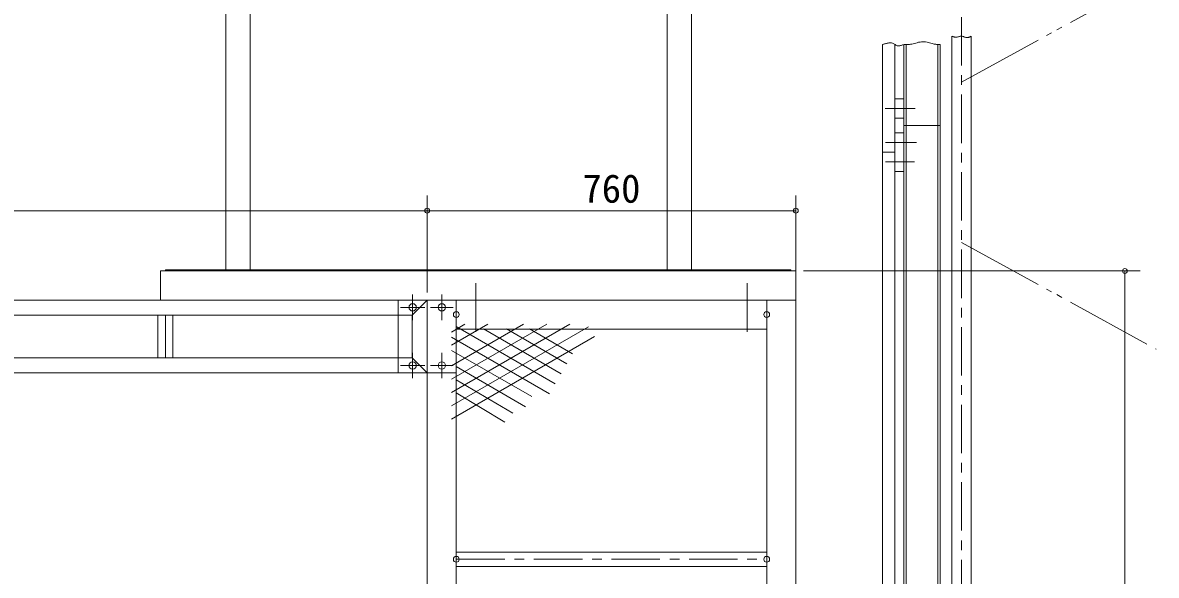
# Model space of a CAD drawing. Units: millimetres, scale not verified. Extents: x -4557 to 13863, y -3693 to 5631.
# Drawn here: x 407 to 2745, y 268 to 1408 of the extents above; entities that cross this region are included whole.
import ezdxf
from ezdxf.enums import TextEntityAlignment as Align

# ---------------------------------------------------------------- set-up
doc = ezdxf.new("R2010")
doc.units = ezdxf.units.MM
doc.header["$LTSCALE"] = 20
doc.header["$PDMODE"] = 32
doc.header["$PDSIZE"] = 10
doc.linetypes.add('CHAIN1', pattern=[8, 5, -1, 1, -1])
doc.linetypes.add('DOUBLE_CHAIN2', pattern=[12.8, 9, -1, 0.6, -0.6, 0.6, -1])
for name, color, linetype, lineweight in [('0-7_ﾗッｸ', 6, 'Continuous', 18), ('0-8_ﾚｰﾙ', 134, 'Continuous', 18), ('0-A_仮想線', 3, 'DOUBLE_CHAIN2', 18), ('0-D_外形線', 5, 'Continuous', 18), ('0-E_寸法', 5, 'Continuous', 18), ('0-F_寸法線', 7, 'Continuous', 18), ('1-0_中心線', 1, 'CHAIN1', 18), ('1-3_補助線', 5, 'Continuous', 18)]:
    doc.layers.add(name, color=color, linetype=linetype, lineweight=lineweight)
doc.styles.add('ＭＳ ゴシック', font='')
doc.styles.get('ＭＳ ゴシック').set_extended_font_data('MS Gothic')

msp = doc.modelspace()

# ---------------------------------------------------------------- linework, layer by layer
at = {"layer": '0-7_ﾗッｸ'}
for p, q in [((2180.52, 1363.58), (2180.52, 1042.74)), ((2205.52, 1363.58), (2205.52, 1042.74)), ((2205.52, 1141.1), (2180.52, 1141.1)), ((2205.52, 1141.1), (2186.52, 1141.1)), ((2180.52, 1042.74), (2180.52, 606.1)), ((2205.52, 1042.74), (2205.52, 606.1)), ((2180.52, 606.1), (2180.52, -901.9)), ((2205.52, 606.1), (2205.52, -901.9))]:
    msp.add_line(p, q, dxfattribs=at)
at = {"layer": '0-8_ﾚｰﾙ'}
for p, q in [((2224.52, 1042.74), (2224.52, 1363.58)), ((2229.52, 1042.74), (2229.52, 1363.58)), ((2294.52, 1042.74), (2294.52, 1363.58)), ((2299.52, 1042.74), (2299.52, 1363.58)), ((2205.52, 1211.1), (2224.52, 1211.1)), ((2299.52, 1196.1), (2224.52, 1196.1)), ((2224.52, 1181.1), (2205.52, 1181.1)), ((2205.52, 1101.1), (2205.52, 1181.1)), ((2224.52, 1101.1), (2205.52, 1101.1)), ((2224.52, 661.1), (2224.52, 1042.74)), ((2229.52, 661.1), (2229.52, 1042.74)), ((2294.52, 661.1), (2294.52, 1042.74)), ((2299.52, 661.1), (2299.52, 1042.74)), ((2224.52, -846.9), (2224.52, 661.1)), ((2229.52, -846.9), (2229.52, 661.1)), ((2294.52, -846.9), (2294.52, 661.1)), ((2299.52, -846.9), (2299.52, 661.1))]:
    msp.add_line(p, q, dxfattribs=at)
msp.add_lwpolyline([(2205.52, 1211.1), (2205.52, 1251.1), (2224.52, 1251.1)], dxfattribs=at)
at = {"layer": '0-A_仮想線'}
for p, q in [((2343.35, 1285.56), (2745.05, 1506.17)), ((2343.35, 955.02), (2745.05, 734.4))]:
    msp.add_line(p, q, dxfattribs=at)
at = {"layer": '0-D_外形線'}
for p, q in [((826.59, 1823.28), (826.59, 898.28)), ((876.59, 1823.28), (876.59, 898.28)), ((1736.59, 1823.28), (1736.59, 898.28)), ((1786.59, 1823.28), (1786.59, 898.28)), ((2001.59, 895.98), (691.59, 895.98)), ((691.59, 835.98), (691.59, 895.98)), ((1991.59, 898.28), (701.59, 898.28)), ((701.59, 895.98), (701.59, 898.28)), ((1991.59, 895.98), (1991.59, 898.28)), ((2001.59, 835.98), (2001.59, 895.98)), ((2001.59, 835.98), (691.59, 835.98))]:
    msp.add_line(p, q, dxfattribs=at)
for points in [[(2323.35, -2519.9), (2323.35, 1033.54), (2323.35, 1380.4)], [(2363.35, -2519.9), (2363.35, 1033.54), (2363.35, 1380.4)]]:
    msp.add_lwpolyline(points, dxfattribs=at)
at = {"layer": '0-E_寸法', "color": 7}
for p, q in [((1241.59, 851.6), (1241.59, 1051.67)), ((1241.59, 851.6), (1241.59, 1051.67)), ((2001.59, 851.6), (2001.59, 1051.67)), ((-898.41, 1020.42), (1241.59, 1020.42)), ((1179.09, 1020.42), (-835.91, 1020.42)), ((1241.59, 1020.42), (2001.59, 1020.42)), ((1939.09, 1020.42), (1304.09, 1020.42))]:
    msp.add_line(p, q, dxfattribs=at)
for p in [(1241.59, 1020.42), (2001.59, 1020.42)]:
    msp.add_point(p, dxfattribs=at)
at = {"layer": '0-F_寸法線'}
for p, q in [((2017.22, 895.98), (2711.52, 895.98)), ((2680.27, 895.98), (2680.27, -1509.02)), ((2680.27, -1446.52), (2680.27, 833.48))]:
    msp.add_line(p, q, dxfattribs=at)
msp.add_point((2680.27, 895.98), dxfattribs=at)
at = {"layer": '1-0_中心線'}
for p, q in [((2343.35, -2519.9), (2343.35, 2123.84)), ((2185.85, 1231.1), (2248.02, 1231.1)), ((2250.5, 1161.1), (2186.38, 1161.1)), ((2246.07, 1121.1), (2186.38, 1121.1))]:
    msp.add_line(p, q, dxfattribs=at)
at = {"layer": '1-3_補助線', "color": 1, "linetype": 'CHAIN1'}
for p, q in [((1341.59, 870.59), (1341.59, 763.16)), ((1901.59, 870.59), (1901.59, 763.16)), ((1211.59, 794.69), (1211.59, 847.27)), ((1211.59, 795.98), (1211.59, 845.98)), ((1271.59, 847.27), (1271.59, 794.69)), ((1271.59, 794.69), (1271.59, 847.27)), ((1236.59, 820.98), (1186.59, 820.98)), ((1188.4, 820.98), (1234.78, 820.98)), ((1248.4, 820.98), (1294.78, 820.98)), ((1294.78, 820.98), (1248.4, 820.98)), ((701.59, 804.98), (701.59, 716.98)), ((1211.59, 727.27), (1211.59, 674.69)), ((1211.59, 725.98), (1211.59, 675.98)), ((1271.59, 727.27), (1271.59, 674.69)), ((1271.59, 727.27), (1271.59, 674.69)), ((1236.59, 700.98), (1186.59, 700.98)), ((1188.4, 700.98), (1234.78, 700.98)), ((1248.4, 700.98), (1294.78, 700.98)), ((1294.78, 700.98), (1248.4, 700.98)), ((1301.59, 300.98), (1941.59, 300.98))]:
    msp.add_line(p, q, dxfattribs=at)
at = {"layer": '1-3_補助線'}
for p, q in [((1210.59, 804.98), (1241.59, 835.98)), ((1241.59, 835.98), (1241.59, -1414.02)), ((1301.59, 835.98), (1241.59, 835.98)), ((1241.59, 835.98), (1241.59, 685.98)), ((1301.59, 835.98), (1301.59, -1414.02)), ((1941.59, 835.98), (1301.59, 835.98)), ((1941.59, -1414.02), (1941.59, 835.98)), ((1941.59, 835.98), (2001.59, 835.98)), ((2001.59, 835.98), (2001.59, -1414.02)), ((686.09, 804.98), (686.09, 716.98)), ((717.09, 804.98), (717.09, 716.98)), ((1210.59, 804.98), (1210.59, 716.98)), ((1941.59, 775.98), (1301.59, 775.98)), ((-867.41, 716.98), (1210.59, 716.98)), ((1210.59, 716.98), (1241.59, 685.98)), ((-898.41, 685.98), (1241.59, 685.98)), ((1301.59, 315.98), (1941.59, 315.98)), ((1301.59, 285.98), (1941.59, 285.98))]:
    msp.add_line(p, q, dxfattribs=at)
at = {"layer": '1-3_補助線', "color": 7}
for p, q in [((1291.59, 672.6), (1487.98, 785.98)), ((1291.59, 645.16), (1535.5, 785.98)), ((1291.59, 700.03), (1440.46, 785.98)), ((1291.59, 742.61), (1366.71, 785.98)), ((1291.59, 770.05), (1319.19, 785.98)), ((1291.59, 617.72), (1574.48, 781.05)), ((1301.19, 781.4), (1505.65, 663.35)), ((1357.41, 776.38), (1517.53, 683.93)), ((1404.93, 776.38), (1529.41, 704.51)), ((1452.45, 776.38), (1541.29, 725.08)), ((1291.59, 590.29), (1586.36, 760.47)), ((1291.59, 759.51), (1493.77, 642.78)), ((1291.59, 732.04), (1457.63, 636.7)), ((1301.19, 699.09), (1444.37, 615.49)), ((1301.19, 671.66), (1417.84, 602.24)), ((1301.19, 644.22), (1401.92, 583.68))]:
    msp.add_line(p, q, dxfattribs=at)
at = {"layer": '1-3_補助線', "color": 134}
for points in [[(2328.22, 1378.9), (2327.54, 1379.1), (2326.91, 1379.29), (2326.34, 1379.47), (2325.83, 1379.63), (2325.37, 1379.77), (2324.96, 1379.9), (2324.61, 1380.01), (2324.31, 1380.1), (2324.05, 1380.18), (2323.35, 1380.4)], [(2363.35, 1380.4), (2362.85, 1380.18), (2362.64, 1380.09), (2362.38, 1379.98), (2362.06, 1379.85), (2361.7, 1379.69), (2361.29, 1379.52), (2360.82, 1379.32), (2360.3, 1379.09), (2359.73, 1378.85), (2359.1, 1378.58), (2358.41, 1378.31), (2357.67, 1378.05), (2356.87, 1377.84), (2356.01, 1377.68), (2355.09, 1377.6), (2354.12, 1377.62), (2353.09, 1377.75), (2352, 1378.02), (2350.86, 1378.39), (2349.68, 1378.82), (2348.46, 1379.27), (2347.21, 1379.7), (2345.93, 1380.08), (2344.64, 1380.37), (2343.35, 1380.52), (2342.05, 1380.51), (2340.76, 1380.36), (2339.48, 1380.12), (2338.22, 1379.8), (2336.99, 1379.46), (2335.8, 1379.12), (2334.65, 1378.81), (2333.56, 1378.58), (2332.52, 1378.46), (2331.55, 1378.42), (2330.63, 1378.47), (2329.77, 1378.57), (2328.97, 1378.72), (2328.22, 1378.9)], [(2226.96, 1363.23), (2225.03, 1363.08), (2223.25, 1362.84), (2221.62, 1362.48), (2220.12, 1362.03), (2218.72, 1361.55), (2217.39, 1361.09), (2216.12, 1360.71), (2214.86, 1360.44), (2213.6, 1360.36), (2212.31, 1360.49), (2210.96, 1360.89), (2209.57, 1361.5), (2208.13, 1362.27), (2206.66, 1363.12), (2205.18, 1364.01), (2203.68, 1364.87), (2202.19, 1365.64), (2200.7, 1366.25), (2199.24, 1366.66), (2197.8, 1366.89), (2196.39, 1366.95), (2195, 1366.89), (2193.64, 1366.72), (2192.31, 1366.48), (2191.01, 1366.19), (2189.75, 1365.88), (2188.52, 1365.57), (2187.34, 1365.28), (2186.22, 1365), (2185.18, 1364.74), (2184.22, 1364.5), (2183.36, 1364.29), (2182.62, 1364.1), (2180.52, 1363.58)], [(2299.52, 1363.58), (2299.24, 1363.57), (2299.12, 1363.57), (2298.96, 1363.57), (2298.74, 1363.56), (2298.45, 1363.56), (2298.08, 1363.55), (2297.6, 1363.54), (2297, 1363.53), (2296.27, 1363.51), (2295.4, 1363.5), (2294.37, 1363.5), (2293.19, 1363.54), (2291.84, 1363.62), (2290.32, 1363.78), (2288.64, 1364.02), (2286.77, 1364.37), (2284.73, 1364.85), (2282.5, 1365.46), (2280.11, 1366.15), (2277.58, 1366.88), (2274.93, 1367.59), (2272.18, 1368.23), (2269.36, 1368.73), (2266.49, 1369.05), (2263.59, 1369.13), (2260.68, 1368.94), (2257.78, 1368.51), (2254.89, 1367.9), (2252.03, 1367.19), (2249.2, 1366.41), (2246.42, 1365.64), (2243.69, 1364.94), (2241.02, 1364.36), (2238.43, 1363.94), (2235.93, 1363.67), (2233.52, 1363.51), (2231.21, 1363.4), (2229.02, 1363.32), (2226.96, 1363.23)]]:
    msp.add_lwpolyline(points, dxfattribs=at)
at = {"layer": '1-3_補助線'}
for points in [[(1241.59, 835.98), (-898.41, 835.98), (-898.41, 685.98)], [(1210.59, 804.98), (-867.41, 804.98), (-867.41, 716.98)]]:
    msp.add_lwpolyline(points, dxfattribs=at)
msp.add_lwpolyline([(1181.59, 685.98), (1301.59, 685.98), (1301.59, 835.98), (1181.59, 835.98)], close=True, dxfattribs=at)
for centre in [(1211.59, 820.98), (1211.59, 820.98), (1271.59, 820.98), (1271.59, 820.98), (1211.59, 700.98), (1211.59, 700.98), (1271.59, 700.98), (1271.59, 700.98)]:
    msp.add_circle(centre, 7.5, dxfattribs=at)
at = {"layer": '1-3_補助線', "color": 7}
for centre in [(1301.59, 805.98), (1941.59, 805.98), (1301.59, 300.98), (1941.59, 300.98)]:
    msp.add_circle(centre, 6, dxfattribs=at)

# ---------------------------------------------------------------- texts
at = {"layer": '0-E_寸法', "color": 7, "style": 'ＭＳ ゴシック'}
msp.add_text('760', height=58.65, dxfattribs=at).set_placement((1561.59, 1019.3), align=Align.BOTTOM_LEFT)

doc.saveas('drawing.dxf')
